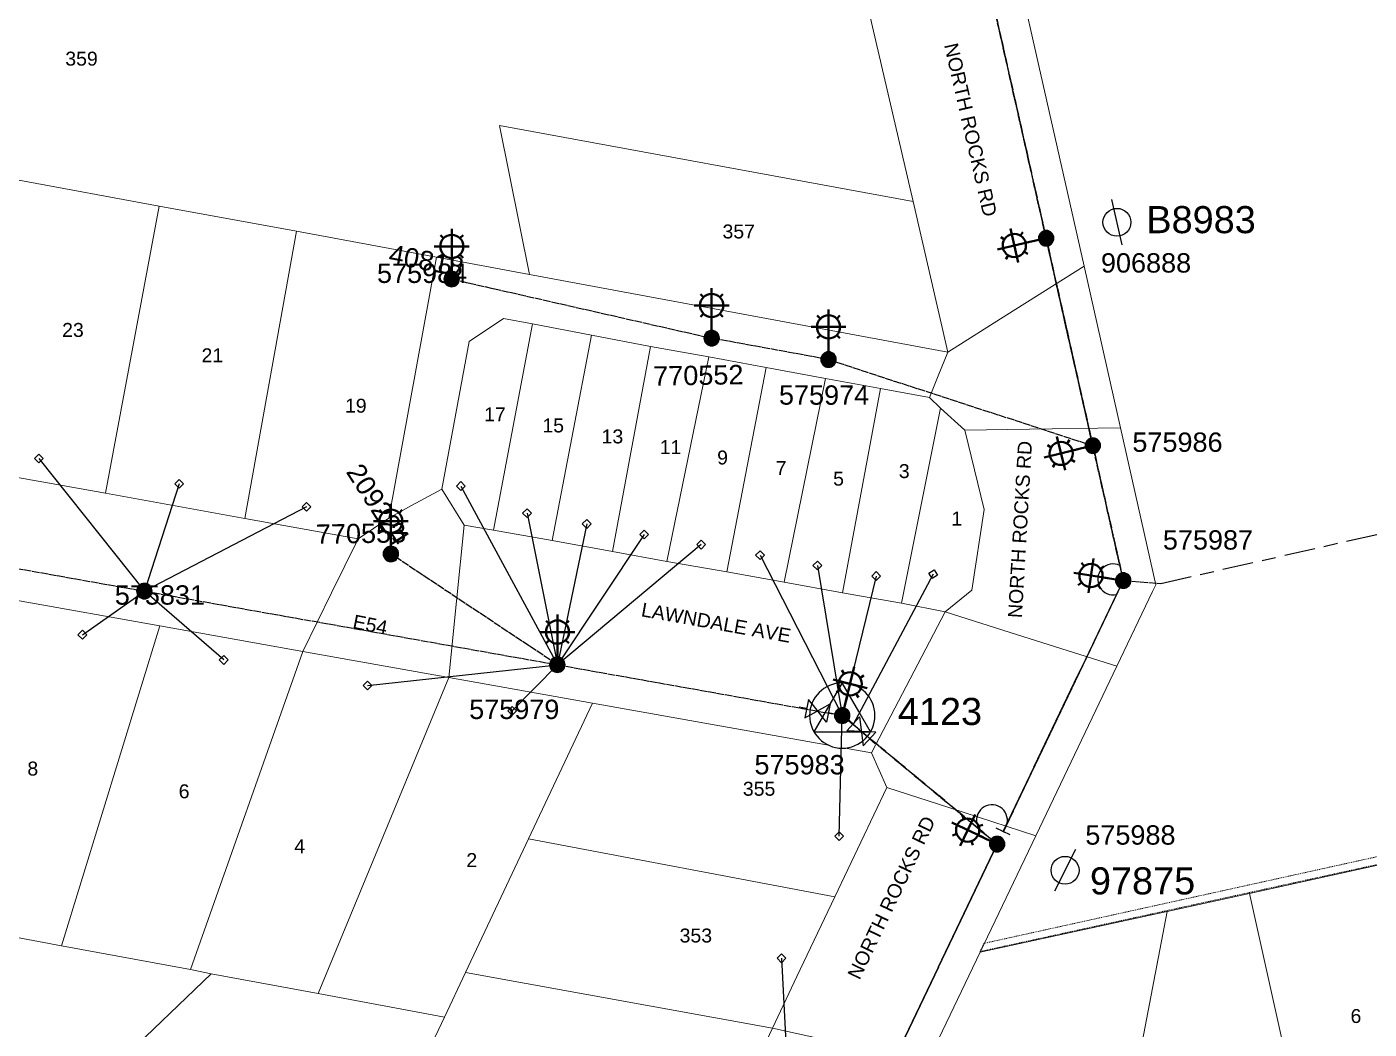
# Model space of a CAD drawing. Extents: x 316986 to 317993, y 6261353 to 6262146.
# Drawn here: x 317130.8 to 317304.2, y 6261595.4 to 6261724.9 of the extents above; entities that cross this region are included whole.
import ezdxf
from ezdxf.enums import TextEntityAlignment as Align

# ---------------------------------------------------------------- set-up
doc = ezdxf.new("R2010")
doc.units = 0
for name, pattern in [('Cable Exist OH', [1, 1, 0]), ('Cable Exist UG', [8.2, 4, -1.2, 1.8, -1.2]), ('HIDDEN', [0.375, 0.25, -0.125]), ('HIDDEN2', [0.1875, 0.125, -0.0625])]:
    doc.linetypes.add(name, pattern=pattern)
doc.layers.get('0').update_dxf_attribs({"color": 6})
for name, color, linetype, lineweight in [('Cadastre Land Parcels_SP_EXT', 9, 'Continuous', 5), ('Cadastre Other Property_SP_EXT', 9, 'HIDDEN', 5), ('Cadastre Roads_SP_EXT', 9, 'Continuous', 5)]:
    doc.layers.add(name, color=color, linetype=linetype, lineweight=lineweight)
for name, color, linetype in [('Equip_LV_EXT', 7, 'Continuous'), ('Equip_SP_HV_EXT', 7, 'Continuous'), ('Equip_SP_SL_EXT', 7, 'Continuous'), ('Mains_HV_EXT', 7, 'Continuous'), ('Mains_LV_EXT', 7, 'Continuous'), ('Mains_SL_EXT', 7, 'Continuous'), ('Services_SP_EXT', 7, 'Continuous'), ('Sub_SP_TR_HV_LV_EXT', 7, 'Continuous'), ('SupportsOH_SP_TR_HV_LV_SL_EXT', 7, 'Continuous')]:
    doc.layers.add(name, color=color, linetype=linetype)
doc.styles.add('HVSW_LABEL', font='arial.ttf')
doc.styles.add('iecARIAL', font='arial.ttf', dxfattribs={"height": 2})
doc.styles.add('POLE_LABEL', font='arial.ttf')
doc.styles.get("Standard").update_dxf_attribs({"font": 'arial.ttf'})

# ---------------------------------------------------------------- blocks, each defined once
blk = doc.blocks.new('SUB_POLE_EXT')
blk.add_wipeout([(0, 4.22), (0.42, 4.2), (0.83, 4.14), (1.21, 4.05), (1.62, 3.9), (1.99, 3.72), (2.35, 3.51), (2.68, 3.26), (2.99, 2.99), (3.28, 2.66), (3.52, 2.34), (3.76, 1.92), (3.9, 1.62), (4.04, 1.23), (4.18, 0.63), (4.22, 0), (4.18, -0.61), (4.06, -1.15), (3.9, -1.62), (3.58, -2.24), (3.22, -2.73), (2.97, -3.01), (2.68, -3.26), (2.36, -3.5), (2, -3.72), (1.64, -3.89), (1.25, -4.03), (0.82, -4.14), (0.42, -4.2), (0, -4.22), (-0.41, -4.2), (-0.8, -4.15), (-1.21, -4.05), (-1.62, -3.9), (-1.99, -3.73), (-2.35, -3.51), (-2.68, -3.26), (-2.96, -3.02), (-3.23, -2.72), (-3.51, -2.35), (-3.71, -2.01), (-3.91, -1.6), (-4.05, -1.21), (-4.16, -0.76), (-4.22, -0.14), (-4.21, 0.39), (-4.14, 0.83), (-4.03, 1.27), (-3.9, 1.63), (-3.71, 2.02), (-3.5, 2.37), (-3.28, 2.67), (-2.99, 2.99), (-2.68, 3.27), (-2.33, 3.52), (-1.98, 3.73), (-1.63, 3.9), (-1.2, 4.05), (-0.78, 4.15), (-0.4, 4.21)])
blk.add_line((2.16, 0.48), (2.16, 0.48, 0))
blk.add_lwpolyline([(-4.22, 0, 1), (4.22, 0, 1)], format="xyb", close=True)
blk.add_lwpolyline([(2.14, 0.52), (0, 4.22), (-3.66, -2.11), (3.66, -2.11)], close=True)
for tag, height, flags, p in [('ASSET_NUM', 3.5, 8, (2, 2)), ('STREET_CODE', 0.2, 9, (1.5, 0)), ('CONSTRUCTED_VOLTAGE', 0.2, 9, (1.5, -0.2)), ('OPERATING_VOLTAGE', 0.2, 9, (1.5, -0.6)), ('OPERATED_BY', 0.2, 9, (1.5, -0.8)), ('ORIENTATION', 0.2, 9, (1.5, -1.2)), ('OWNED_BY', 0.2, 9, (1.5, -1.4)), ('SECONDARY_VOLTAGE', 0.2, 9, (1.5, -1.6)), ('STATE', 0.2, 9, (1.5, -1.8)), ('NO_PHASES', 0.2, 9, (1.5, -0.4)), ('MAINTAINED_BY', 0.2, 9, (1.5, -1)), ('SUBSTATION_TYPE', 0.2, 9, (1.5, -2)), ('STREETNAME', 0.2, 9, (1.5, -2.8)), ('SUBURB', 0.2, 9, (1.5, -3)), ('Z', 0.2, 1, (1.5, -3.4)), ('USAGE', 0.2, 9, (1.5, -2.2)), ('LEGEND', 0.2, 9, (1.5, -2.4)), ('LOCATION', 0.2, 9, (1.5, -2.6)), ('NOTES', 0.2, 9, (1.5, -3.2))]:
    blk.add_attdef(tag, text='', height=height, dxfattribs=dict(flags=flags)).set_placement(p, align=Align.MIDDLE_LEFT)
blk = doc.blocks.new('LV_OH_LINKS_DISTFUSE_EXT')
for p, q in [((0, 0), (0.96, 0)), ((3.84, 0), (4.8, 0))]:
    blk.add_line(p, q)
blk.add_lwpolyline([(3.84, -1.2), (3.84, 1.2), (0.96, -1.2), (0.96, 1.2)], close=True)
at = {"flags": 9}
for tag, p in [('ACTUAL_STATUS', (0, 0)), ('CONSTRUCTED_VOLTAGE', (0, -0.2)), ('OPERATING_VOLTAGE', (0, -0.6)), ('ORIENTATION', (0, -0.8)), ('OWNED_BY', (0, -1)), ('STATE', (0, -1.2)), ('SWITCH_TYPE', (0, -1.4)), ('NO_PHASES', (0, -0.4)), ('USAGE', (0, -1.6)), ('NOTES', (0, -1.8))]:
    blk.add_attdef(tag, text='', height=0.2, dxfattribs=at).set_placement(p, align=Align.MIDDLE_LEFT)
at = {"flags": 1}
blk.add_attdef('Z', (0, 0), '', height=0.2, dxfattribs=at)
blk = doc.blocks.new('*U89')
at = {"lineweight": 40}
for p, q in [((-4.78, -0.22), (-2.84, 3.84)), ((-4.5, 3.76), (-4.31, 3.23)), ((-1.78, 0.85), (-5.84, 2.78)), ((-1.86, 2.5), (-2.39, 2.31)), ((-5.75, 1.12), (-5.22, 1.31)), ((-3.12, -0.13), (-3.31, 0.4)), ((0, 0), (-2.46, 1.17))]:
    blk.add_line(p, q, dxfattribs=at)
blk.add_circle((-3.81, 1.81), 1.5, dxfattribs=at)
at = {"style": 'iecARIAL', "flags": 8}
blk.add_attdef('ASSET_NUM', (1.5, 1.5), '', height=2.5, dxfattribs=at)
for tag, p, height, flags in [('OPERATING_VOLTAGE', (0.98, -1.65), 0.2, 9), ('ORIENTATION', (0.98, -1.85), 0.2, 9), ('CONSTRUCTED_VOLTAGE', (0.98, -0.65), 0.2, 9), ('CONTROL_TYPE', (0.98, -0.85), 0.2, 9), ('LANTERN_PURPOSE', (0.98, -1.05), 0.2, 9), ('LANTERN_TYPE', (0.98, -1.25), 0.2, 9), ('NO_PHASES', (0.98, -1.45), 0.2, 9), ('LNUMBER', (2.18, -3.25), 2.5, 8), ('OWNED_BY', (0.98, -2.05), 0.2, 9), ('STATE', (0.98, -2.25), 0.2, 9), ('USAGE', (0.98, -2.45), 0.2, 9), ('CEXIST', (0.98, -2.65), 0.2, 9), ('CNEW', (0.98, -2.85), 0.2, 9), ('CNUMBER', (0.98, -3.05), 0.2, 9), ('CREMOVE', (0.98, -3.25), 0.2, 9), ('CREPLACE', (0.98, -3.45), 0.2, 9), ('LKINGHEIGHT', (0.98, -3.65), 0.2, 9), ('LBRACKET', (0.98, -3.85), 0.2, 9), ('LBRACKETVOCAB', (0.98, -4.05), 0.2, 9), ('LCATEGORY', (0.98, -4.25), 0.2, 9), ('LCHARGE1', (0.98, -4.45), 0.2, 9), ('LCHARGE1PERCENT', (0.98, -4.65), 0.2, 9), ('LCHARGE2', (0.98, -4.85), 0.2, 9), ('LCHARGE2PERCENT', (0.98, -5.05), 0.2, 9), ('LCHARGE3', (0.98, -5.25), 0.2, 9), ('LCHARGE3PERCENT', (0.98, -5.45), 0.2, 9), ('LEXIST', (0.98, -5.65), 0.2, 9), ('LLAMP', (0.98, -5.85), 0.2, 9), ('LLAMPVOCAB', (0.98, -6.05), 0.2, 9), ('LMAST', (0.98, -6.25), 0.2, 9), ('LMASTVOCAB', (0.98, -6.45), 0.2, 9), ('LNEW', (0.98, -6.65), 0.2, 9), ('LANTNUMBER', (0.98, -6.85), 0.2, 9), ('LOUTREACH', (0.98, -7.25), 0.2, 9), ('LOUTREACHVOCAB', (0.98, -7.45), 0.2, 9), ('LRATECODE', (0.98, -7.65), 0.2, 9), ('LREMOVE', (0.98, -7.85), 0.2, 9), ('LREPLACE', (0.98, -8.05), 0.2, 9), ('LTYPE', (0.98, -8.25), 0.2, 9), ('LTYPEVOCAB', (0.98, -8.45), 0.2, 9), ('LEGEND', (0.98, -8.65), 0.2, 9), ('LOCATION', (0.98, -8.85), 0.2, 9), ('STREETNAME', (0.98, -9.25), 0.2, 9), ('SUBURB', (0.98, -9.45), 0.2, 1), ('NOTES', (0.98, -9.05), 0.2, 9)]:
    blk.add_attdef(tag, p, '', height=height, dxfattribs=dict(flags=flags))
blk = doc.blocks.new('*U88')
at = {"lineweight": 40}
for p, q in [((-5.39, 2.3), (-5.06, 1.85)), ((-4.51, -1.59), (-3.83, 2.86)), ((-2.51, 1.86), (-2.96, 1.53)), ((-1.95, 0.3), (-6.39, 0.98)), ((0, 0), (-2.69, 0.41)), ((-5.83, -0.58), (-5.38, -0.25)), ((-2.95, -1.02), (-3.28, -0.57))]:
    blk.add_line(p, q, dxfattribs=at)
blk.add_circle((-4.17, 0.64), 1.5, dxfattribs=at)
at = {"style": 'iecARIAL', "flags": 8}
blk.add_attdef('ASSET_NUM', (1.5, 1.5), '', height=2.5, dxfattribs=at)
for tag, p, height, flags in [('OPERATING_VOLTAGE', (0.98, -1.65), 0.2, 9), ('ORIENTATION', (0.98, -1.85), 0.2, 9), ('CONSTRUCTED_VOLTAGE', (0.98, -0.65), 0.2, 9), ('CONTROL_TYPE', (0.98, -0.85), 0.2, 9), ('LANTERN_PURPOSE', (0.98, -1.05), 0.2, 9), ('LANTERN_TYPE', (0.98, -1.25), 0.2, 9), ('NO_PHASES', (0.98, -1.45), 0.2, 9), ('LNUMBER', (2.18, -3.25), 2.5, 8), ('OWNED_BY', (0.98, -2.05), 0.2, 9), ('STATE', (0.98, -2.25), 0.2, 9), ('USAGE', (0.98, -2.45), 0.2, 9), ('CEXIST', (0.98, -2.65), 0.2, 9), ('CNEW', (0.98, -2.85), 0.2, 9), ('CNUMBER', (0.98, -3.05), 0.2, 9), ('CREMOVE', (0.98, -3.25), 0.2, 9), ('CREPLACE', (0.98, -3.45), 0.2, 9), ('LKINGHEIGHT', (0.98, -3.65), 0.2, 9), ('LBRACKET', (0.98, -3.85), 0.2, 9), ('LBRACKETVOCAB', (0.98, -4.05), 0.2, 9), ('LCATEGORY', (0.98, -4.25), 0.2, 9), ('LCHARGE1', (0.98, -4.45), 0.2, 9), ('LCHARGE1PERCENT', (0.98, -4.65), 0.2, 9), ('LCHARGE2', (0.98, -4.85), 0.2, 9), ('LCHARGE2PERCENT', (0.98, -5.05), 0.2, 9), ('LCHARGE3', (0.98, -5.25), 0.2, 9), ('LCHARGE3PERCENT', (0.98, -5.45), 0.2, 9), ('LEXIST', (0.98, -5.65), 0.2, 9), ('LLAMP', (0.98, -5.85), 0.2, 9), ('LLAMPVOCAB', (0.98, -6.05), 0.2, 9), ('LMAST', (0.98, -6.25), 0.2, 9), ('LMASTVOCAB', (0.98, -6.45), 0.2, 9), ('LNEW', (0.98, -6.65), 0.2, 9), ('LANTNUMBER', (0.98, -6.85), 0.2, 9), ('LOUTREACH', (0.98, -7.25), 0.2, 9), ('LOUTREACHVOCAB', (0.98, -7.45), 0.2, 9), ('LRATECODE', (0.98, -7.65), 0.2, 9), ('LREMOVE', (0.98, -7.85), 0.2, 9), ('LREPLACE', (0.98, -8.05), 0.2, 9), ('LTYPE', (0.98, -8.25), 0.2, 9), ('LTYPEVOCAB', (0.98, -8.45), 0.2, 9), ('LEGEND', (0.98, -8.65), 0.2, 9), ('LOCATION', (0.98, -8.85), 0.2, 9), ('STREETNAME', (0.98, -9.25), 0.2, 9), ('SUBURB', (0.98, -9.45), 0.2, 1), ('NOTES', (0.98, -9.05), 0.2, 9)]:
    blk.add_attdef(tag, p, '', height=height, dxfattribs=dict(flags=flags))
blk = doc.blocks.new('*U90')
at = {"lineweight": 40}
for p, q in [((-5.86, 0.07), (-5.38, -0.22)), ((-3.57, -3.18), (-4.63, 1.19)), ((-3.03, 0.76), (-3.32, 0.28)), ((0, 0), (-2.64, -0.64)), ((-1.91, -0.47), (-6.28, -1.53)), ((-5.17, -2.76), (-4.88, -2.28)), ((-2.34, -2.07), (-2.82, -1.78))]:
    blk.add_line(p, q, dxfattribs=at)
blk.add_circle((-4.1, -1), 1.5, dxfattribs=at)
at = {"style": 'iecARIAL', "flags": 8}
blk.add_attdef('ASSET_NUM', (1.5, 1.5), '', height=2.5, dxfattribs=at)
for tag, p, height, flags in [('OPERATING_VOLTAGE', (0.98, -1.65), 0.2, 9), ('ORIENTATION', (0.98, -1.85), 0.2, 9), ('CONSTRUCTED_VOLTAGE', (0.98, -0.65), 0.2, 9), ('CONTROL_TYPE', (0.98, -0.85), 0.2, 9), ('LANTERN_PURPOSE', (0.98, -1.05), 0.2, 9), ('LANTERN_TYPE', (0.98, -1.25), 0.2, 9), ('NO_PHASES', (0.98, -1.45), 0.2, 9), ('LNUMBER', (2.18, -3.25), 2.5, 8), ('OWNED_BY', (0.98, -2.05), 0.2, 9), ('STATE', (0.98, -2.25), 0.2, 9), ('USAGE', (0.98, -2.45), 0.2, 9), ('CEXIST', (0.98, -2.65), 0.2, 9), ('CNEW', (0.98, -2.85), 0.2, 9), ('CNUMBER', (0.98, -3.05), 0.2, 9), ('CREMOVE', (0.98, -3.25), 0.2, 9), ('CREPLACE', (0.98, -3.45), 0.2, 9), ('LKINGHEIGHT', (0.98, -3.65), 0.2, 9), ('LBRACKET', (0.98, -3.85), 0.2, 9), ('LBRACKETVOCAB', (0.98, -4.05), 0.2, 9), ('LCATEGORY', (0.98, -4.25), 0.2, 9), ('LCHARGE1', (0.98, -4.45), 0.2, 9), ('LCHARGE1PERCENT', (0.98, -4.65), 0.2, 9), ('LCHARGE2', (0.98, -4.85), 0.2, 9), ('LCHARGE2PERCENT', (0.98, -5.05), 0.2, 9), ('LCHARGE3', (0.98, -5.25), 0.2, 9), ('LCHARGE3PERCENT', (0.98, -5.45), 0.2, 9), ('LEXIST', (0.98, -5.65), 0.2, 9), ('LLAMP', (0.98, -5.85), 0.2, 9), ('LLAMPVOCAB', (0.98, -6.05), 0.2, 9), ('LMAST', (0.98, -6.25), 0.2, 9), ('LMASTVOCAB', (0.98, -6.45), 0.2, 9), ('LNEW', (0.98, -6.65), 0.2, 9), ('LANTNUMBER', (0.98, -6.85), 0.2, 9), ('LOUTREACH', (0.98, -7.25), 0.2, 9), ('LOUTREACHVOCAB', (0.98, -7.45), 0.2, 9), ('LRATECODE', (0.98, -7.65), 0.2, 9), ('LREMOVE', (0.98, -7.85), 0.2, 9), ('LREPLACE', (0.98, -8.05), 0.2, 9), ('LTYPE', (0.98, -8.25), 0.2, 9), ('LTYPEVOCAB', (0.98, -8.45), 0.2, 9), ('LEGEND', (0.98, -8.65), 0.2, 9), ('LOCATION', (0.98, -8.85), 0.2, 9), ('STREETNAME', (0.98, -9.25), 0.2, 9), ('SUBURB', (0.98, -9.45), 0.2, 1), ('NOTES', (0.98, -9.05), 0.2, 9)]:
    blk.add_attdef(tag, p, '', height=height, dxfattribs=dict(flags=flags))
blk = doc.blocks.new('*U91')
at = {"lineweight": 40}
for p, q in [((-5.86, 0.15), (-5.38, -0.15)), ((-3.61, -3.14), (-4.61, 1.25)), ((-3.02, 0.8), (-3.31, 0.33)), ((0, 0), (-2.65, -0.61)), ((-1.92, -0.44), (-6.3, -1.45)), ((-5.21, -2.69), (-4.91, -2.22)), ((-2.36, -2.04), (-2.84, -1.74))]:
    blk.add_line(p, q, dxfattribs=at)
blk.add_circle((-4.11, -0.94), 1.5, dxfattribs=at)
at = {"style": 'iecARIAL', "flags": 8}
blk.add_attdef('ASSET_NUM', (1.5, 1.5), '', height=2.5, dxfattribs=at)
for tag, p, height, flags in [('OPERATING_VOLTAGE', (0.98, -1.65), 0.2, 9), ('ORIENTATION', (0.98, -1.85), 0.2, 9), ('CONSTRUCTED_VOLTAGE', (0.98, -0.65), 0.2, 9), ('CONTROL_TYPE', (0.98, -0.85), 0.2, 9), ('LANTERN_PURPOSE', (0.98, -1.05), 0.2, 9), ('LANTERN_TYPE', (0.98, -1.25), 0.2, 9), ('NO_PHASES', (0.98, -1.45), 0.2, 9), ('LNUMBER', (2.18, -3.25), 2.5, 8), ('OWNED_BY', (0.98, -2.05), 0.2, 9), ('STATE', (0.98, -2.25), 0.2, 9), ('USAGE', (0.98, -2.45), 0.2, 9), ('CEXIST', (0.98, -2.65), 0.2, 9), ('CNEW', (0.98, -2.85), 0.2, 9), ('CNUMBER', (0.98, -3.05), 0.2, 9), ('CREMOVE', (0.98, -3.25), 0.2, 9), ('CREPLACE', (0.98, -3.45), 0.2, 9), ('LKINGHEIGHT', (0.98, -3.65), 0.2, 9), ('LBRACKET', (0.98, -3.85), 0.2, 9), ('LBRACKETVOCAB', (0.98, -4.05), 0.2, 9), ('LCATEGORY', (0.98, -4.25), 0.2, 9), ('LCHARGE1', (0.98, -4.45), 0.2, 9), ('LCHARGE1PERCENT', (0.98, -4.65), 0.2, 9), ('LCHARGE2', (0.98, -4.85), 0.2, 9), ('LCHARGE2PERCENT', (0.98, -5.05), 0.2, 9), ('LCHARGE3', (0.98, -5.25), 0.2, 9), ('LCHARGE3PERCENT', (0.98, -5.45), 0.2, 9), ('LEXIST', (0.98, -5.65), 0.2, 9), ('LLAMP', (0.98, -5.85), 0.2, 9), ('LLAMPVOCAB', (0.98, -6.05), 0.2, 9), ('LMAST', (0.98, -6.25), 0.2, 9), ('LMASTVOCAB', (0.98, -6.45), 0.2, 9), ('LNEW', (0.98, -6.65), 0.2, 9), ('LANTNUMBER', (0.98, -6.85), 0.2, 9), ('LOUTREACH', (0.98, -7.25), 0.2, 9), ('LOUTREACHVOCAB', (0.98, -7.45), 0.2, 9), ('LRATECODE', (0.98, -7.65), 0.2, 9), ('LREMOVE', (0.98, -7.85), 0.2, 9), ('LREPLACE', (0.98, -8.05), 0.2, 9), ('LTYPE', (0.98, -8.25), 0.2, 9), ('LTYPEVOCAB', (0.98, -8.45), 0.2, 9), ('LEGEND', (0.98, -8.65), 0.2, 9), ('LOCATION', (0.98, -8.85), 0.2, 9), ('STREETNAME', (0.98, -9.25), 0.2, 9), ('SUBURB', (0.98, -9.45), 0.2, 1), ('NOTES', (0.98, -9.05), 0.2, 9)]:
    blk.add_attdef(tag, p, '', height=height, dxfattribs=dict(flags=flags))
blk = doc.blocks.new('SL_LANTERN_EXT')
at = {"lineweight": 40}
for p, q in [((-1.46, 5.68), (-1.06, 5.28)), ((0, 1.97), (0, 6.47)), ((1.46, 5.68), (1.06, 5.28)), ((-2.25, 4.22), (2.25, 4.22)), ((-1.46, 2.76), (-1.06, 3.16)), ((0, 0), (0, 2.72)), ((1.46, 2.76), (1.06, 3.16))]:
    blk.add_line(p, q, dxfattribs=at)
blk.add_circle((0, 4.22), 1.5, dxfattribs=at)
at = {"style": 'iecARIAL', "flags": 8}
blk.add_attdef('ASSET_NUM', (1.5, 1.5), '', height=2.5, dxfattribs=at)
for tag, p, height, flags in [('OPERATING_VOLTAGE', (0.98, -1.65), 0.2, 9), ('ORIENTATION', (0.98, -1.85), 0.2, 9), ('CONSTRUCTED_VOLTAGE', (0.98, -0.65), 0.2, 9), ('CONTROL_TYPE', (0.98, -0.85), 0.2, 9), ('LANTERN_PURPOSE', (0.98, -1.05), 0.2, 9), ('LANTERN_TYPE', (0.98, -1.25), 0.2, 9), ('NO_PHASES', (0.98, -1.45), 0.2, 9), ('LNUMBER', (2.18, -3.25), 2.5, 8), ('OWNED_BY', (0.98, -2.05), 0.2, 9), ('STATE', (0.98, -2.25), 0.2, 9), ('USAGE', (0.98, -2.45), 0.2, 9), ('CEXIST', (0.98, -2.65), 0.2, 9), ('CNEW', (0.98, -2.85), 0.2, 9), ('CNUMBER', (0.98, -3.05), 0.2, 9), ('CREMOVE', (0.98, -3.25), 0.2, 9), ('CREPLACE', (0.98, -3.45), 0.2, 9), ('LKINGHEIGHT', (0.98, -3.65), 0.2, 9), ('LBRACKET', (0.98, -3.85), 0.2, 9), ('LBRACKETVOCAB', (0.98, -4.05), 0.2, 9), ('LCATEGORY', (0.98, -4.25), 0.2, 9), ('LCHARGE1', (0.98, -4.45), 0.2, 9), ('LCHARGE1PERCENT', (0.98, -4.65), 0.2, 9), ('LCHARGE2', (0.98, -4.85), 0.2, 9), ('LCHARGE2PERCENT', (0.98, -5.05), 0.2, 9), ('LCHARGE3', (0.98, -5.25), 0.2, 9), ('LCHARGE3PERCENT', (0.98, -5.45), 0.2, 9), ('LEXIST', (0.98, -5.65), 0.2, 9), ('LLAMP', (0.98, -5.85), 0.2, 9), ('LLAMPVOCAB', (0.98, -6.05), 0.2, 9), ('LMAST', (0.98, -6.25), 0.2, 9), ('LMASTVOCAB', (0.98, -6.45), 0.2, 9), ('LNEW', (0.98, -6.65), 0.2, 9), ('LANTNUMBER', (0.98, -6.85), 0.2, 9), ('LOUTREACH', (0.98, -7.25), 0.2, 9), ('LOUTREACHVOCAB', (0.98, -7.45), 0.2, 9), ('LRATECODE', (0.98, -7.65), 0.2, 9), ('LREMOVE', (0.98, -7.85), 0.2, 9), ('LREPLACE', (0.98, -8.05), 0.2, 9), ('LTYPE', (0.98, -8.25), 0.2, 9), ('LTYPEVOCAB', (0.98, -8.45), 0.2, 9), ('LEGEND', (0.98, -8.65), 0.2, 9), ('LOCATION', (0.98, -8.85), 0.2, 9), ('STREETNAME', (0.98, -9.25), 0.2, 9), ('SUBURB', (0.98, -9.45), 0.2, 1), ('NOTES', (0.98, -9.05), 0.2, 9)]:
    blk.add_attdef(tag, p, '', height=height, dxfattribs=dict(flags=flags))
blk = doc.blocks.new('*U97')
at = {"lineweight": 40}
for p, q in [((-0.05, 5.86), (0.24, 5.38)), ((0.47, 1.91), (1.56, 6.28)), ((-1.17, 4.64), (3.2, 3.55)), ((2.78, 5.16), (2.3, 4.87)), ((-0.75, 3.03), (-0.27, 3.32)), ((0, 0), (0.66, 2.64)), ((2.08, 2.33), (1.79, 2.81))]:
    blk.add_line(p, q, dxfattribs=at)
blk.add_circle((1.02, 4.09), 1.5, dxfattribs=at)
at = {"style": 'iecARIAL', "flags": 8}
blk.add_attdef('ASSET_NUM', (1.5, 1.5), '', height=2.5, dxfattribs=at)
for tag, p, height, flags in [('OPERATING_VOLTAGE', (0.98, -1.65), 0.2, 9), ('ORIENTATION', (0.98, -1.85), 0.2, 9), ('CONSTRUCTED_VOLTAGE', (0.98, -0.65), 0.2, 9), ('CONTROL_TYPE', (0.98, -0.85), 0.2, 9), ('LANTERN_PURPOSE', (0.98, -1.05), 0.2, 9), ('LANTERN_TYPE', (0.98, -1.25), 0.2, 9), ('NO_PHASES', (0.98, -1.45), 0.2, 9), ('LNUMBER', (2.18, -3.25), 2.5, 8), ('OWNED_BY', (0.98, -2.05), 0.2, 9), ('STATE', (0.98, -2.25), 0.2, 9), ('USAGE', (0.98, -2.45), 0.2, 9), ('CEXIST', (0.98, -2.65), 0.2, 9), ('CNEW', (0.98, -2.85), 0.2, 9), ('CNUMBER', (0.98, -3.05), 0.2, 9), ('CREMOVE', (0.98, -3.25), 0.2, 9), ('CREPLACE', (0.98, -3.45), 0.2, 9), ('LKINGHEIGHT', (0.98, -3.65), 0.2, 9), ('LBRACKET', (0.98, -3.85), 0.2, 9), ('LBRACKETVOCAB', (0.98, -4.05), 0.2, 9), ('LCATEGORY', (0.98, -4.25), 0.2, 9), ('LCHARGE1', (0.98, -4.45), 0.2, 9), ('LCHARGE1PERCENT', (0.98, -4.65), 0.2, 9), ('LCHARGE2', (0.98, -4.85), 0.2, 9), ('LCHARGE2PERCENT', (0.98, -5.05), 0.2, 9), ('LCHARGE3', (0.98, -5.25), 0.2, 9), ('LCHARGE3PERCENT', (0.98, -5.45), 0.2, 9), ('LEXIST', (0.98, -5.65), 0.2, 9), ('LLAMP', (0.98, -5.85), 0.2, 9), ('LLAMPVOCAB', (0.98, -6.05), 0.2, 9), ('LMAST', (0.98, -6.25), 0.2, 9), ('LMASTVOCAB', (0.98, -6.45), 0.2, 9), ('LNEW', (0.98, -6.65), 0.2, 9), ('LANTNUMBER', (0.98, -6.85), 0.2, 9), ('LOUTREACH', (0.98, -7.25), 0.2, 9), ('LOUTREACHVOCAB', (0.98, -7.45), 0.2, 9), ('LRATECODE', (0.98, -7.65), 0.2, 9), ('LREMOVE', (0.98, -7.85), 0.2, 9), ('LREPLACE', (0.98, -8.05), 0.2, 9), ('LTYPE', (0.98, -8.25), 0.2, 9), ('LTYPEVOCAB', (0.98, -8.45), 0.2, 9), ('LEGEND', (0.98, -8.65), 0.2, 9), ('LOCATION', (0.98, -8.85), 0.2, 9), ('STREETNAME', (0.98, -9.25), 0.2, 9), ('SUBURB', (0.98, -9.45), 0.2, 1), ('NOTES', (0.98, -9.05), 0.2, 9)]:
    blk.add_attdef(tag, p, '', height=height, dxfattribs=dict(flags=flags))
blk = doc.blocks.new('CCP_EXT')
at = {"flags": 9}
for tag, p in [('STATE', (0, -1.8)), ('LIFE_SUPPORT', (0, -1.6)), ('NOTES', (0, -2))]:
    blk.add_attdef(tag, text='', height=0.2, dxfattribs=at).set_placement(p, align=Align.MIDDLE_LEFT)
blk.add_wipeout([(0, 0.57), (0.57, 0), (0, -0.57), (-0.57, 0)])
blk.add_lwpolyline([(-0.57, 0), (0, 0.57), (0.57, 0), (0, -0.57), (-0.57, 0)])
at = {"flags": 1}
blk.add_attdef('Z', (0, 0), '', height=0.2, dxfattribs=at)
at = {"flags": 9}
for tag, p in [('CCP_TYPE', (0, 0)), ('CONSTRUCTED_VOLTAGE', (0, -0.2)), ('OPERATING_VOLTAGE', (0, -0.6)), ('ORIENTATION', (0, -0.8)), ('OWNED_BY', (0, -1)), ('NO_PHASES', (0, -0.4)), ('USAGE', (0, -1.2)), ('LEGEND', (0, -1.4))]:
    blk.add_attdef(tag, text='', height=0.2, dxfattribs=at).set_placement(p, align=Align.MIDDLE_LEFT)
blk = doc.blocks.new('POLE_EXT')
blk.add_hatch(color=256).paths.add_polyline_path([(-1, 0, 1), (1, 0, 1)])
blk.add_lwpolyline([(-1, 0, 1), (1, 0, 1)], format="xyb", close=True)
for tag, height, flags, p in [('pNumber', 2.5, 8, (-17.84, 2.07)), ('OWNED_BY', 0.2, 9, (1.35, -0.4)), ('SPECIAL_USE', 0.2, 9, (1.35, -0.8)), ('STATE', 0.2, 9, (1.35, -1)), ('cLV', 0.2, 9, (1.35, -1.4)), ('hDepth', 0.2, 9, (1.35, -1.6)), ('hDia', 0.2, 9, (1.35, -1.8)), ('PARENT', 0.2, 9, (1.35, -0.6)), ('USAGE', 0.2, 9, (1.35, -1.2)), ('cHV', 0.2, 9, (1.35, -2)), ('cLinedev', 0.2, 9, (1.35, -3.4)), ('LBRACKET', 0.2, 9, (1.35, -2.2)), ('LExisting', 0.2, 9, (1.35, -2.4)), ('LANTNUMBER', 0.2, 9, (1.35, -2.6)), ('LOther', 0.2, 9, (1.35, -2.8)), ('LRemove', 0.2, 9, (1.35, -3)), ('LEGEND', 0.2, 9, (1.35, -3.2)), ('pExisting', 0.2, 9, (1.35, -3.8)), ('pFooting', 0.2, 9, (1.35, -4.4)), ('pNew', 0.2, 9, (1.35, -4.6)), ('pRelocate', 0.2, 9, (1.35, -5)), ('pRemove', 0.2, 9, (1.35, -5.2)), ('LOCATION', 0.2, 9, (1.35, -3.6)), ('PFNUMBER', 0.2, 9, (1.35, -4)), ('NEWPFNUMBER', 0.2, 9, (1.35, -4.2)), ('pReplace', 0.2, 9, (1.35, -5.4)), ('pStay', 0.2, 9, (1.35, -5.6)), ('pType', 0.2, 9, (1.35, -5.8)), ('cspan', 0.2, 9, (1.35, -6)), ('STREETNAME', 0.2, 9, (1.35, -6.2)), ('SUBURB', 0.2, 9, (1.35, -6.4)), ('OPERATED_BY', 0.2, 9, (1.36, -7.01)), ('NOTES', 0.2, 9, (1.35, -6.6)), ('MAINTAINED_BY', 0.2, 9, (1.36, -6.81))]:
    blk.add_attdef(tag, text='', height=height, dxfattribs=dict(flags=flags)).set_placement(p, align=Align.MIDDLE_LEFT)
at = {"style": 'POLE_LABEL'}
for tag, height, flags, p in [('ASSET_NUM', 2.5, 8, (2, 2)), ('STRUCTURE_PLANT_NUMBER', 0.2, 9, (1.35, 0.03)), ('STREET_CODE', 0.2, 9, (1.35, -0.2))]:
    blk.add_attdef(tag, text='', height=height, dxfattribs=dict(at, flags=flags)).set_placement(p, align=Align.MIDDLE_LEFT)
at = {"flags": 1}
blk.add_attdef('Z', (1.35, -7.33), '', height=0.2, dxfattribs=at)
blk = doc.blocks.new('*U146')
blk.add_line((-3.94, 9.36), (2.06, 9.36))
blk.add_circle((-0.94, 9.36), 1.8)
at = {"style": 'HVSW_LABEL'}
for tag, height, flags, p in [('ASSET_NUM', 3.5, 8, (2, 2)), ('STREET_CODE', 0.2, 9, (0, -0.2))]:
    blk.add_attdef(tag, text='', height=height, dxfattribs=dict(at, flags=flags)).set_placement(p, align=Align.MIDDLE_LEFT)
at = {"flags": 1}
blk.add_attdef('Z', (0, 0), '', height=0.2, dxfattribs=at)
at = {"flags": 9}
for tag, p in [('ACTUAL_STATUS', (0, -0.4)), ('CONSTRUCTED_VOLTAGE', (0, -0.6)), ('OPERATING_VOLTAGE', (0, -1)), ('ORIENTATION', (0, -1.2)), ('OWNED_BY', (0, -1.4)), ('STATE', (0, -1.6)), ('SWITCH_TYPE', (0, -1.8)), ('NO_PHASES', (0, -0.8)), ('STREETNAME', (0, -2.6)), ('SUBURB', (0, -2.8)), ('USAGE', (0, -2)), ('LEGEND', (0, -2.2)), ('LOCATION', (0, -2.4)), ('NOTES', (0, -3))]:
    blk.add_attdef(tag, text='', height=0.2, dxfattribs=at).set_placement(p, align=Align.MIDDLE_LEFT)
blk = doc.blocks.new('*U92')
blk.add_line((-3.04, -9.37), (2.96, -9.37))
blk.add_circle((-0.04, -9.37), 1.8)
at = {"style": 'HVSW_LABEL'}
for tag, height, flags, p in [('ASSET_NUM', 3.5, 8, (2, 2)), ('STREET_CODE', 0.2, 9, (0, -0.2))]:
    blk.add_attdef(tag, text='', height=height, dxfattribs=dict(at, flags=flags)).set_placement(p, align=Align.MIDDLE_LEFT)
at = {"flags": 1}
blk.add_attdef('Z', (0, 0), '', height=0.2, dxfattribs=at)
at = {"flags": 9}
for tag, p in [('ACTUAL_STATUS', (0, -0.4)), ('CONSTRUCTED_VOLTAGE', (0, -0.6)), ('OPERATING_VOLTAGE', (0, -1)), ('ORIENTATION', (0, -1.2)), ('OWNED_BY', (0, -1.4)), ('STATE', (0, -1.6)), ('SWITCH_TYPE', (0, -1.8)), ('NO_PHASES', (0, -0.8)), ('STREETNAME', (0, -2.6)), ('SUBURB', (0, -2.8)), ('USAGE', (0, -2)), ('LEGEND', (0, -2.2)), ('LOCATION', (0, -2.4)), ('NOTES', (0, -3))]:
    blk.add_attdef(tag, text='', height=0.2, dxfattribs=at).set_placement(p, align=Align.MIDDLE_LEFT)
blk = doc.blocks.new('End Shackle_EXT')
at = {"flags": 9}
for tag, p in [('USAGE', (0, -1.4)), ('NOTES', (0, -1.6))]:
    blk.add_attdef(tag, text='', height=0.2, dxfattribs=at).set_placement(p, align=Align.MIDDLE_LEFT)
blk.add_wipeout([(0, 0.25), (1.81, 0.25), (1.82, -0.25), (0, -0.25)])
blk.add_line((1.81, -1), (1.81, 1))
at = {"flags": 1}
blk.add_attdef('Z', (0, 0), '', height=0.2, dxfattribs=at)
at = {"flags": 9}
for tag, p in [('CONNECTOR_TYPE', (0, 0)), ('CONSTRUCTED_VOLTAGE', (0, -0.2)), ('OPERATING_VOLTAGE', (0, -0.6)), ('ORIENTATION', (0, -0.8)), ('OWNED_BY', (0, -1)), ('STATE', (0, -1.2)), ('NO_PHASES', (0, -0.4))]:
    blk.add_attdef(tag, text='', height=0.2, dxfattribs=at).set_placement(p, align=Align.MIDDLE_LEFT)

msp = doc.modelspace()

# ---------------------------------------------------------------- linework, layer by layer
at = {"layer": 'Cadastre Land Parcels_SP_EXT', "linetype": 'Continuous'}
for points in [[(317229.23, 6261771.42), (316992.4, 6261815.33), (317013.41, 6261726.7), (317066.08, 6261716.92), (317092.17, 6261712.09), (317111.75, 6261708.49), (317129.75, 6261705.13), (317147.89, 6261701.79), (317165.66, 6261698.52), (317183.71, 6261695.2), (317195.75, 6261692.95), (317191.88, 6261712.19), (317245.28, 6261702.38), (317229.23, 6261771.42)], [(317245.28, 6261702.38), (317191.88, 6261712.19), (317195.75, 6261692.95), (317249.76, 6261682.89), (317245.28, 6261702.38)], [(317147.89, 6261701.79), (317129.75, 6261705.13), (317122.81, 6261667.94), (317140.98, 6261664.67), (317147.89, 6261701.79)], [(317165.66, 6261698.52), (317147.89, 6261701.79), (317140.98, 6261664.67), (317158.95, 6261661.43), (317165.66, 6261698.52)], [(317177.55, 6261661.48), (317183.71, 6261695.2), (317165.66, 6261698.52), (317158.95, 6261661.43), (317173.6, 6261658.81), (317177.55, 6261661.48)], [(317196.11, 6261686.56), (317192.38, 6261687.27), (317187.94, 6261684.29), (317184.41, 6261665.21), (317187.3, 6261660.57), (317191.09, 6261659.92), (317196.11, 6261686.56)], [(317203.74, 6261685.09), (317196.11, 6261686.56), (317191.09, 6261659.92), (317198.65, 6261658.59), (317203.74, 6261685.09)], [(317211.36, 6261683.65), (317203.74, 6261685.09), (317198.65, 6261658.59), (317206.47, 6261657.15), (317211.36, 6261683.65)], [(317218.89, 6261682.29), (317211.36, 6261683.65), (317206.47, 6261657.15), (317213.5, 6261655.88), (317218.89, 6261682.29)], [(317226.3, 6261680.93), (317218.89, 6261682.29), (317213.5, 6261655.88), (317221.24, 6261654.52), (317226.3, 6261680.93)], [(317233.96, 6261679.49), (317226.3, 6261680.93), (317221.24, 6261654.52), (317228.64, 6261653.18), (317233.96, 6261679.49)], [(317241.06, 6261678.21), (317233.96, 6261679.49), (317228.64, 6261653.18), (317236.17, 6261651.81), (317241.06, 6261678.21)], [(317248.82, 6261675.67), (317247.39, 6261677.04), (317241.06, 6261678.21), (317236.17, 6261651.81), (317243.81, 6261650.46), (317248.82, 6261675.67)], [(317251.98, 6261672.83), (317248.82, 6261675.67), (317243.81, 6261650.46), (317249.43, 6261649.37), (317252.88, 6261652.14), (317254.47, 6261662.57), (317251.98, 6261672.83)], [(317135.29, 6261606.19), (317147.97, 6261647.55), (317129.61, 6261650.82), (317123.17, 6261627.09), (317118.32, 6261609.4), (317135.29, 6261606.19)], [(317166.45, 6261644.22), (317147.97, 6261647.55), (317135.29, 6261606.19), (317151.96, 6261603.13), (317166.45, 6261644.22)], [(317185.31, 6261640.88), (317166.45, 6261644.22), (317151.96, 6261603.13), (317154.6, 6261602.58), (317168.42, 6261600.04), (317185.31, 6261640.88)], [(317203.89, 6261637.57), (317185.31, 6261640.88), (317168.42, 6261600.04), (317184.75, 6261597), (317187.46, 6261602.78), (317195.63, 6261620.05), (317203.89, 6261637.57)], [(317239.92, 6261631.14), (317203.89, 6261637.57), (317195.63, 6261620.05), (317235.18, 6261612.55), (317241.91, 6261626.68), (317239.92, 6261631.14)], [(317235.18, 6261612.55), (317195.63, 6261620.05), (317187.46, 6261602.78), (317227.11, 6261595.57), (317230.28, 6261602.25), (317235.18, 6261612.55)], [(317314.89, 6261579.53), (317306.51, 6261616.89), (317288.74, 6261612.97), (317297.08, 6261575.58), (317314.89, 6261579.53)], [(317297.08, 6261575.58), (317288.74, 6261612.97), (317278.1, 6261610.64), (317271.25, 6261574.87), (317272.49, 6261574.33), (317273.77, 6261573.86), (317275.07, 6261573.47), (317276.4, 6261573.15), (317277.73, 6261572.91), (317279.09, 6261572.74), (317280.44, 6261572.66), (317281.81, 6261572.65), (317283.16, 6261572.72), (317284.52, 6261572.86), (317285.86, 6261573.09), (317297.08, 6261575.58)], [(317135.29, 6261606.19), (317118.32, 6261609.4), (317116.63, 6261603.06), (317109.44, 6261576.61), (317110.64, 6261576.11), (317111.8, 6261575.57), (317112.93, 6261574.95), (317114.02, 6261574.27), (317115.07, 6261573.53), (317116.08, 6261572.73), (317117.04, 6261571.87), (317117.94, 6261570.96), (317118.8, 6261570), (317119.58, 6261568.99), (317154.6, 6261602.58), (317151.96, 6261603.13), (317135.29, 6261606.19)], [(317271.25, 6261574.87), (317278.1, 6261610.64), (317253.96, 6261605.38), (317247.17, 6261591.2), (317249.49, 6261585.09), (317271.25, 6261574.87)], [(317168.42, 6261600.04), (317154.6, 6261602.58), (317119.58, 6261568.99), (317120.34, 6261567.87), (317121.02, 6261566.71), (317121.63, 6261565.52), (317122.16, 6261564.28), (317122.62, 6261563.02), (317122.99, 6261561.73), (317123.29, 6261560.42), (317123.51, 6261559.09), (317123.64, 6261557.75), (317123.7, 6261556.41), (317123.68, 6261555.07), (317175.66, 6261577.66), (317179.48, 6261585.83), (317184.75, 6261597), (317168.42, 6261600.04)], [(317227.11, 6261595.57), (317187.46, 6261602.78), (317184.75, 6261597), (317179.48, 6261585.83), (317219.22, 6261578.83), (317227.11, 6261595.57)]]:
    msp.add_lwpolyline(points, close=True, dxfattribs=at)
msp.add_lwpolyline([(317253.24, 6261756.67), (317267.37, 6261694.02), (317272.07, 6261673.13), (317276.65, 6261652.83), (317276.24, 6261651.98), (317271.6, 6261642.34), (317261.15, 6261620.44), (317253.96, 6261605.38), (317278.1, 6261610.64), (317288.74, 6261612.97), (317306.51, 6261616.89), (317324.47, 6261620.83), (317332.97, 6261622.71), (317325.4, 6261657.07), (317370.34, 6261667.07), (317377.97, 6261632.58), (317395.94, 6261636.5), (317419.61, 6261641.73)], dxfattribs=at)
at = {"layer": 'Cadastre Other Property_SP_EXT', "linetype": 'HIDDEN2'}
msp.add_lwpolyline([(317253.95, 6261605.47), (317332.97, 6261622.79), (317332.75, 6261623.79), (317254.46, 6261606.53), (317253.95, 6261605.47)], close=True, dxfattribs=at)
at = {"layer": 'Cadastre Roads_SP_EXT', "linetype": 'Continuous'}
for points in [[(317253.24, 6261756.67), (317242.78, 6261763.1), (317229.23, 6261771.42), (317245.28, 6261702.38), (317249.76, 6261682.89), (317257.4, 6261687.72), (317267.37, 6261694.02), (317253.24, 6261756.67)], [(317195.75, 6261692.95), (317183.71, 6261695.2), (317177.55, 6261661.48), (317180.5, 6261663.09), (317184.41, 6261665.21), (317187.94, 6261684.29), (317192.38, 6261687.27), (317196.11, 6261686.56), (317203.74, 6261685.09), (317211.36, 6261683.65), (317218.89, 6261682.29), (317226.3, 6261680.93), (317233.96, 6261679.49), (317241.06, 6261678.21), (317247.39, 6261677.04), (317248.54, 6261679.87), (317249.76, 6261682.89), (317195.75, 6261692.95)], [(317272.07, 6261673.13), (317260.33, 6261672.95), (317251.98, 6261672.83), (317254.47, 6261662.57), (317252.88, 6261652.14), (317249.43, 6261649.37), (317258.8, 6261646.4), (317271.6, 6261642.34), (317276.24, 6261651.98), (317276.65, 6261652.83), (317272.07, 6261673.13)], [(317191.09, 6261659.92), (317187.3, 6261660.57), (317186.31, 6261650.75), (317185.31, 6261640.88), (317203.89, 6261637.57), (317239.92, 6261631.14), (317244.9, 6261640.69), (317249.43, 6261649.37), (317243.81, 6261650.46), (317236.17, 6261651.81), (317228.64, 6261653.18), (317221.24, 6261654.52), (317213.5, 6261655.88), (317206.47, 6261657.15), (317198.65, 6261658.59), (317191.09, 6261659.92)], [(317261.15, 6261620.44), (317250.04, 6261624.04), (317241.91, 6261626.68), (317235.18, 6261612.55), (317230.28, 6261602.25), (317227.11, 6261595.57), (317235.52, 6261593.74), (317247.17, 6261591.2), (317253.96, 6261605.38), (317261.15, 6261620.44)]]:
    msp.add_lwpolyline(points, close=True, dxfattribs=at)
msp.add_lwpolyline([(317129.61, 6261650.82), (317147.97, 6261647.55), (317166.45, 6261644.22), (317170.18, 6261651.83), (317173.6, 6261658.81), (317158.95, 6261661.43), (317140.98, 6261664.67), (317122.81, 6261667.94)], dxfattribs=at)
at = {"layer": 'Mains_HV_EXT', "linetype": 'Cable Exist OH'}
for points in [[(317262.48, 6261697.63), (317249.48, 6261755.32)], [(317272.44, 6261653.4), (317262.48, 6261697.63)], [(317272.44, 6261653.4), (317256.15, 6261619.35)], [(317272.44, 6261653.4), (317277.3, 6261653.04)]]:
    msp.add_lwpolyline(points, dxfattribs=at)
at = {"layer": 'Mains_HV_EXT', "linetype": 'Cable Exist UG'}
msp.add_lwpolyline([(317277.3, 6261653.04), (317360.31, 6261671.85)], dxfattribs=at)
at = {"layer": 'Mains_LV_EXT', "linetype": 'Cable Exist OH'}
for points in [[(317272.44, 6261653.4), (317268.51, 6261670.83), (317262.48, 6261697.63), (317249.48, 6261755.32)], [(317101.15, 6261660.01), (317145.99, 6261652.04)], [(317256.15, 6261619.35), (317272.44, 6261653.4)], [(317256.15, 6261619.35), (317242.83, 6261591.48)]]:
    msp.add_lwpolyline(points, dxfattribs=at)
at = {"layer": 'Mains_LV_EXT', "linetype": 'Continuous'}
for points in [[(317272, 6261655.35, 1.405547), (317271.58, 6261651.6)], [(317257.01, 6261621.15, 2.909926), (317254.61, 6261620.63)]]:
    msp.add_lwpolyline(points, format="xyb", dxfattribs=at)
at = {"layer": 'Mains_SL_EXT', "linetype": 'Cable Exist OH'}
for points in [[(317249.48, 6261755.32), (317262.48, 6261697.63)], [(317262.48, 6261697.63), (317268.51, 6261670.83)], [(317185.69, 6261692.35), (317219.27, 6261684.72)], [(317234.37, 6261681.95), (317219.27, 6261684.72)], [(317234.37, 6261681.95), (317268.51, 6261670.83)], [(317268.51, 6261670.83), (317272.44, 6261653.4)], [(317199.34, 6261642.53), (317177.83, 6261656.84)], [(317272.44, 6261653.4), (317256.14, 6261619.29)], [(317242.83, 6261591.48), (317256.15, 6261619.35)]]:
    msp.add_lwpolyline(points, dxfattribs=at)

# ---------------------------------------------------------------- block references
at = {"layer": 'Equip_SP_HV_EXT'}
ref = msp.add_blockref('*U92', (317262.48, 6261697.63), dxfattribs=dict(at, rotation=102.9357831101609))
ref.add_attrib('ASSET_NUM', 'B8983', dxfattribs={"layer": '0', "height": 3.5, "style": 'HVSW_LABEL'}).set_placement((317289.56, 6261700.03), align=Align.MIDDLE_RIGHT)
ref = msp.add_blockref('*U146', (317256.15, 6261619.35), dxfattribs=dict(at, rotation=243.179098455408))
ref.add_attrib('ASSET_NUM', '97875', dxfattribs={"layer": '0', "height": 3.5, "style": 'HVSW_LABEL'}).set_placement((317268.14, 6261611.8), align=Align.BOTTOM_LEFT)
at = {"layer": 'Equip_SP_SL_EXT'}
ref = msp.add_blockref('SL_LANTERN_EXT', (317185.69, 6261692.35), dxfattribs=at)
ref.add_attrib('ASSET_NUM', '40818', dxfattribs={"layer": '0', "height": 2.5, "rotation": 349.4233, "style": 'iecARIAL'}).set_placement((317187.19, 6261693.85), align=Align.MIDDLE_RIGHT)
for name, p in [('*U91', (317262.48, 6261697.63)), ('SL_LANTERN_EXT', (317219.27, 6261684.72)), ('SL_LANTERN_EXT', (317234.37, 6261681.95)), ('*U90', (317268.51, 6261670.83)), ('*U88', (317272.44, 6261653.4)), ('SL_LANTERN_EXT', (317199.34, 6261642.53)), ('*U89', (317256.15, 6261619.35))]:
    msp.add_blockref(name, p, dxfattribs=at)
ref = msp.add_blockref('SL_LANTERN_EXT', (317177.83, 6261656.84), dxfattribs=at)
ref.add_attrib('ASSET_NUM', '209224', dxfattribs={"layer": '0', "height": 2.5, "rotation": 302.857, "style": 'iecARIAL'}).set_placement((317179.33, 6261658.34), align=Align.MIDDLE_RIGHT)
at = {"layer": 'SupportsOH_SP_TR_HV_LV_SL_EXT'}
ref = msp.add_blockref('POLE_EXT', (317262.48, 6261697.63), dxfattribs=at)
ref.add_attrib('ASSET_NUM', '906888', dxfattribs={"layer": '0', "height": 2.5, "style": 'POLE_LABEL'}).set_placement((317269.56, 6261694.44), align=Align.MIDDLE_LEFT)
ref = msp.add_blockref('POLE_EXT', (317185.69, 6261692.35), dxfattribs=at)
ref.add_attrib('ASSET_NUM', '575984', dxfattribs={"layer": '0', "height": 2.5, "style": 'POLE_LABEL'}).set_placement((317187.69, 6261693.1), align=Align.MIDDLE_RIGHT)
ref = msp.add_blockref('POLE_EXT', (317219.27, 6261684.72), dxfattribs=at)
ref.add_attrib('ASSET_NUM', '770552', dxfattribs={"layer": '0', "height": 2.5, "rotation": 1, "style": 'POLE_LABEL'}).set_placement((317223.35, 6261681.27), align=Align.TOP_RIGHT)
ref = msp.add_blockref('POLE_EXT', (317234.37, 6261681.95), dxfattribs=at)
ref.add_attrib('ASSET_NUM', '575974', dxfattribs={"layer": '0', "height": 2.5, "rotation": 359.9219, "style": 'POLE_LABEL'}).set_placement((317239.62, 6261678.61), align=Align.TOP_RIGHT)
ref = msp.add_blockref('POLE_EXT', (317268.51, 6261670.83), dxfattribs=at)
ref.add_attrib('ASSET_NUM', '575986', dxfattribs={"layer": '0', "height": 2.5, "style": 'POLE_LABEL'}).set_placement((317273.62, 6261672.53), align=Align.TOP_LEFT)
ref = msp.add_blockref('POLE_EXT', (317177.83, 6261656.84), dxfattribs=at)
ref.add_attrib('ASSET_NUM', '770553', dxfattribs={"layer": '0', "height": 2.5, "rotation": 1, "style": 'POLE_LABEL'}).set_placement((317179.83, 6261657.59), align=Align.BOTTOM_RIGHT)
ref = msp.add_blockref('POLE_EXT', (317272.44, 6261653.4), dxfattribs=at)
ref.add_attrib('ASSET_NUM', '575987', dxfattribs={"layer": '0', "height": 2.5, "style": 'POLE_LABEL'}).set_placement((317277.56, 6261656.65), align=Align.BOTTOM_LEFT)
ref = msp.add_blockref('POLE_EXT', (317145.99, 6261652.04), dxfattribs=at)
ref.add_attrib('ASSET_NUM', '575831', dxfattribs={"layer": '0', "height": 2.5, "rotation": 0.0145, "style": 'POLE_LABEL'}).set_placement((317147.99, 6261652.79), align=Align.TOP_CENTER)

# ---------------------------------------------------------------- texts
at = {"layer": 'Cadastre Land Parcels_SP_EXT'}
for s, p in [('359', (317135.77, 6261719.93)), ('357', (317220.67, 6261697.6)), ('23', (317135.36, 6261684.88)), ('21', (317153.37, 6261681.6)), ('19', (317171.9, 6261675.09)), ('17', (317189.87, 6261673.97)), ('15', (317197.4, 6261672.54)), ('13', (317205.05, 6261671.12)), ('11', (317212.56, 6261669.74)), ('9', (317219.98, 6261668.4)), ('7', (317227.54, 6261667.03)), ('3', (317243.45, 6261666.64)), ('5', (317234.96, 6261665.67)), ('1', (317250.23, 6261660.51)), ('8', (317130.87, 6261628.21)), ('6', (317150.42, 6261625.27)), ('355', (317223.3, 6261625.6)), ('4', (317165.35, 6261618.17)), ('2', (317187.58, 6261616.39)), ('353', (317215.13, 6261606.64)), ('6', (317301.8, 6261596.24))]:
    msp.add_text(s, height=1.8, dxfattribs=at).set_placement(p)
at = {"layer": 'Cadastre Roads_SP_EXT'}
for s, rotation, p in [('NORTH ROCKS RD', 282.9094, (317249.29, 6261722.6)), ('NORTH ROCKS RD', 86.6918, (317259.34, 6261648.52)), ('LAWNDALE AVE', 349.8352, (317210.07, 6261648.8))]:
    msp.add_text(s, height=1.8, rotation=rotation, dxfattribs=at).set_placement(p)
at = {"layer": 'Mains_LV_EXT'}
msp.add_text('E54', height=1.8, rotation=348.77, dxfattribs=at).set_placement((317172.8, 6261647.26))

# ---------------------------------------------------------------- next in the draw order: block references
at = {"layer": 'Services_SP_EXT'}
for p in [(317132.36, 6261669.16), (317150.48, 6261665.9), (317186.86, 6261665.61), (317166.93, 6261662.93), (317195.42, 6261662.1), (317203.13, 6261660.71), (317210.54, 6261659.36), (317217.92, 6261658.04), (317225.52, 6261656.68), (317232.93, 6261655.34), (317240.52, 6261653.98), (317137.98, 6261646.4), (317156.24, 6261643.14), (317174.82, 6261639.84), (317193.49, 6261636.56), (317235.74, 6261620.38), (317228.29, 6261604.6)]:
    msp.add_blockref('CCP_EXT', p, dxfattribs=at)
at = {"layer": 'Services_SP_EXT', "rotation": 257.4711922619094}
msp.add_blockref('CCP_EXT', (317247.89, 6261654.23), dxfattribs=at)
at = {"layer": 'Sub_SP_TR_HV_LV_EXT'}
ref = msp.add_blockref('SUB_POLE_EXT', (317236.14, 6261635.96), dxfattribs=at)
ref.add_attrib('ASSET_NUM', '4123', dxfattribs={"layer": '0', "height": 3.5}).set_placement((317248.76, 6261633.69), align=Align.BOTTOM_CENTER)

# ---------------------------------------------------------------- next in the draw order: linework, layer by layer
at = {"layer": 'Mains_HV_EXT', "linetype": 'Cable Exist OH'}
for points in [[(317256.15, 6261619.35), (317236.14, 6261635.96)], [(317221.85, 6261545.33), (317242.83, 6261591.48), (317256.15, 6261619.35)]]:
    msp.add_lwpolyline(points, dxfattribs=at)
at = {"layer": 'Mains_LV_EXT', "linetype": 'Cable Exist OH'}
for points in [[(317145.99, 6261652.04), (317199.34, 6261642.53)], [(317199.34, 6261642.53), (317236.14, 6261635.96)], [(317256.15, 6261619.35), (317236.14, 6261635.96)]]:
    msp.add_lwpolyline(points, dxfattribs=at)
at = {"layer": 'Mains_SL_EXT', "linetype": 'Cable Exist OH'}
for points in [[(317101.15, 6261660.01), (317145.99, 6261652.04), (317199.34, 6261642.53)], [(317199.34, 6261642.53), (317236.14, 6261635.96)], [(317236.14, 6261635.96), (317256.15, 6261619.35)]]:
    msp.add_lwpolyline(points, dxfattribs=at)
at = {"layer": 'Services_SP_EXT'}
for points in [[(317132.36, 6261669.16), (317145.99, 6261652.04)], [(317150.48, 6261665.9), (317145.99, 6261652.04)], [(317186.86, 6261665.61), (317199.34, 6261642.53)], [(317166.93, 6261662.93), (317145.99, 6261652.04)], [(317195.42, 6261662.1), (317199.34, 6261642.53)], [(317203.13, 6261660.71), (317199.34, 6261642.53)], [(317210.54, 6261659.36), (317199.34, 6261642.53)], [(317217.92, 6261658.04), (317199.34, 6261642.53)], [(317225.52, 6261656.68), (317236.14, 6261635.96)], [(317232.93, 6261655.34), (317236.14, 6261635.96)], [(317240.52, 6261653.98), (317236.14, 6261635.96)], [(317247.89, 6261654.23), (317237.55, 6261634.79)], [(317137.98, 6261646.4), (317145.99, 6261652.04)], [(317156.24, 6261643.14), (317145.99, 6261652.04)], [(317174.82, 6261639.84), (317199.34, 6261642.53)], [(317193.49, 6261636.56), (317199.34, 6261642.53)], [(317235.74, 6261620.38), (317236.14, 6261635.96)], [(317228.29, 6261604.6), (317229.04, 6261590.38)]]:
    msp.add_lwpolyline(points, dxfattribs=at)

# ---------------------------------------------------------------- next in the draw order: block references
at = {"layer": 'Equip_LV_EXT'}
for p, rotation in [((317235.3, 6261636.11), 168.7102348874093), ((317236.83, 6261635.54), 317.5421360521874)]:
    msp.add_blockref('LV_OH_LINKS_DISTFUSE_EXT', p, dxfattribs=dict(at, rotation=rotation))
at = {"layer": 'Equip_SP_SL_EXT'}
msp.add_blockref('*U97', (317236.14, 6261635.96), dxfattribs=at)
at = {"layer": 'SupportsOH_SP_TR_HV_LV_SL_EXT'}
ref = msp.add_blockref('POLE_EXT', (317199.34, 6261642.53), dxfattribs=at)
ref.add_attrib('ASSET_NUM', '575979', dxfattribs={"layer": '0', "height": 2.5, "rotation": 359.9657, "style": 'POLE_LABEL'}).set_placement((317193.77, 6261638.01), align=Align.TOP_CENTER)
ref = msp.add_blockref('POLE_EXT', (317236.14, 6261635.96), dxfattribs=at)
ref.add_attrib('ASSET_NUM', '575983', dxfattribs={"layer": '0', "height": 2.5, "rotation": 0.0099, "style": 'POLE_LABEL'}).set_placement((317236.45, 6261630.86), align=Align.TOP_RIGHT)

# ---------------------------------------------------------------- next in the draw order: texts
at = {"layer": 'Cadastre Roads_SP_EXT'}
msp.add_text('NORTH ROCKS RD', height=1.8, rotation=64.5112, dxfattribs=at).set_placement((317238.37, 6261601.71))

# ---------------------------------------------------------------- next in the draw order: block references
at = {"layer": 'Mains_SL_EXT', "rotation": 64.38757883349457}
msp.add_blockref('End Shackle_EXT', (317256.14, 6261619.33), dxfattribs=at)

# ---------------------------------------------------------------- next in the draw order: block references
at = {"layer": 'SupportsOH_SP_TR_HV_LV_SL_EXT'}
ref = msp.add_blockref('POLE_EXT', (317256.15, 6261619.35), dxfattribs=at)
ref.add_attrib('ASSET_NUM', '575988', dxfattribs={"layer": '0', "height": 2.5, "style": 'POLE_LABEL'}).set_placement((317267.54, 6261618.53), align=Align.BOTTOM_LEFT)

doc.saveas('drawing.dxf')
